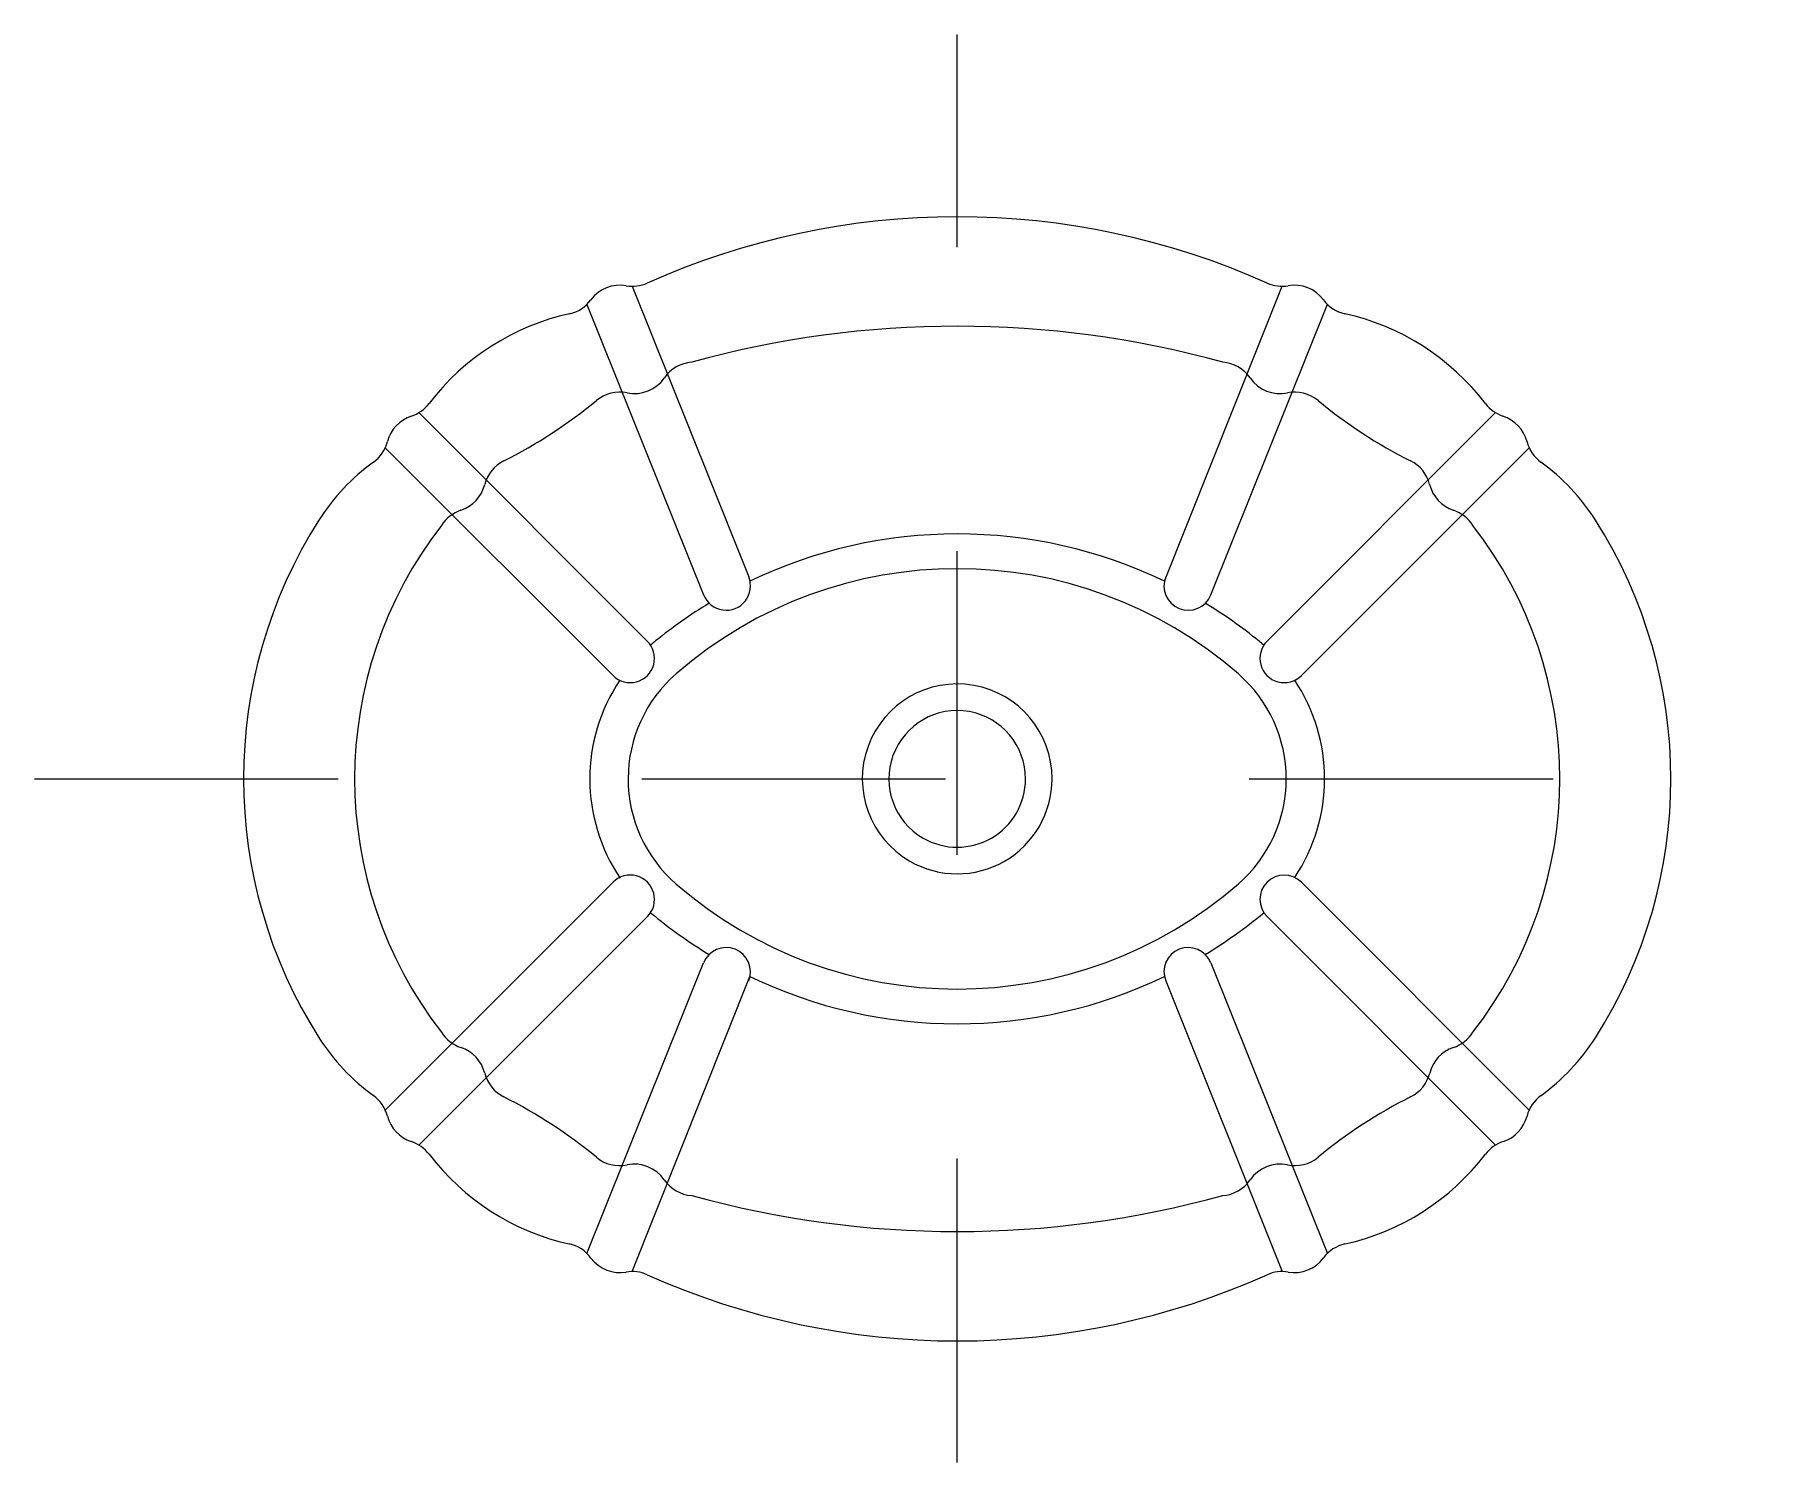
# Model space of a CAD drawing. Extents: x -658.498 to -657.93, y 610.594 to 611.064.
import ezdxf

# ---------------------------------------------------------------- set-up
doc = ezdxf.new("R2010")
doc.units = 0
doc.header["$LTSCALE"] = 0.279995
doc.header["$MEASUREMENT"] = 0
doc.linetypes.add('AXES', pattern=[0.54, 0.3, -0.08, 0.08, -0.08])
doc.linetypes.add('CONTINU', pattern=[0])
doc.layers.get('0').update_dxf_attribs({"linetype": 'CONTINUOUS'})
doc.layers.add('DECA_EIXOS', color=5, linetype='AXES')

msp = doc.modelspace()

# ---------------------------------------------------------------- linework, layer by layer
at = {"linetype": 'CONTINU'}
for points in [[(-658.09258, 610.98214, 0.213473), (-658.29675, 610.98214)], [(-658.30368, 610.98127, 0.282094), (-658.31526, 610.97664)], [(-658.30368, 610.98127, 0.148834), (-658.29675, 610.98214)], [(-658.09258, 610.98214, 0.149687), (-658.08566, 610.98127)], [(-658.07404, 610.9766, 0.282091), (-658.08566, 610.98127)], [(-658.32232, 610.97204, 0.182466), (-658.31526, 610.97664)], [(-658.07404, 610.9766, 0.180207), (-658.06703, 610.97204)], [(-658.32232, 610.97204, 0.176953), (-658.36855, 610.94251)], [(-658.02074, 610.94247, 0.17704), (-658.06703, 610.97204)], [(-658.10725, 610.95609, 0.135542), (-658.28208, 610.95609)], [(-658.28208, 610.95609, 0.227484), (-658.29107, 610.95097)], [(-658.09824, 610.95093, 0.228644), (-658.10725, 610.95609)], [(-658.30339, 610.94599, 0.302227), (-658.29107, 610.95097)], [(-658.09824, 610.95093, 0.301927), (-658.08591, 610.946)], [(-658.37439, 610.93834, 0.153484), (-658.36855, 610.94251)], [(-658.34396, 610.92363, 0.057039), (-658.31347, 610.94349)], [(-658.30339, 610.94599, 0.227472), (-658.31347, 610.94349)], [(-658.07586, 610.94349, 0.227478), (-658.08591, 610.946)], [(-658.07586, 610.94349, 0.057039), (-658.04537, 610.92363)], [(-658.02074, 610.94247, 0.151851), (-658.01495, 610.93835)], [(-658.37439, 610.93834, 0.25624), (-658.38228, 610.92994)], [(-658.00704, 610.92992, 0.256656), (-658.01495, 610.93835)], [(-658.38687, 610.92319, 0.17586), (-658.38228, 610.92994)], [(-658.00704, 610.92992, 0.17488), (-658.00249, 610.9232)], [(-658.38687, 610.92319, 0.094344), (-658.40482, 610.90413)], [(-658.34396, 610.92363, 0.218744), (-658.35024, 610.91582)], [(-658.0391, 610.91586, 0.218738), (-658.04537, 610.92363)], [(-657.98451, 610.90413, 0.094445), (-658.00249, 610.9232)], [(-658.35807, 610.90736, 0.256243), (-658.35024, 610.91582)], [(-658.0391, 610.91586, 0.257405), (-658.03125, 610.90736)], [(-658.35807, 610.90736, 0.175114), (-658.36448, 610.90232)], [(-658.02485, 610.90232, 0.174898), (-658.03125, 610.90736)], [(-658.40482, 610.90413, 0.291589), (-658.40485, 610.7338)], [(-658.36448, 610.90232, 0.343), (-658.36448, 610.73556)], [(-658.02485, 610.73556, 0.343002), (-658.02485, 610.90232)], [(-657.98451, 610.73375, 0.29159), (-657.98451, 610.90413)], [(-658.12643, 610.88402, 0.227605), (-658.2629, 610.88402)], [(-658.10207, 610.85348, 0.373926), (-658.28719, 610.85354)], [(-658.27816, 610.87947, 1.002642), (-658.26333, 610.88547)], [(-658.12601, 610.88543, 0.999954), (-658.11117, 610.87947)], [(-658.27634, 610.87674, 0.03439), (-658.29396, 610.86435)], [(-658.09527, 610.86427, 0.034391), (-658.11299, 610.87674)], [(-658.30799, 610.85295, 1.004191), (-658.29673, 610.86431)], [(-658.29396, 610.86435, 0.009263), (-658.29562, 610.86296)], [(-658.09371, 610.86296, 0.008743), (-658.09527, 610.86427)], [(-658.09265, 610.86427, 1.000002), (-658.08134, 610.85295)], [(-658.30579, 610.8514, 0.304997), (-658.30561, 610.78621)], [(-658.28719, 610.85354, 0.456977), (-658.28726, 610.7844)], [(-658.10206, 610.7844, 0.455683), (-658.10207, 610.85348)], [(-658.08354, 610.78648, 0.30347), (-658.08354, 610.8514)], [(-658.29668, 610.77361, 1.000022), (-658.30799, 610.78493)], [(-658.08134, 610.78493, 0.999978), (-658.09265, 610.77361)], [(-658.28726, 610.7844, 0.373926), (-658.10206, 610.7844)], [(-658.29563, 610.7749, 0.037629), (-658.27634, 610.76114)], [(-658.11299, 610.76114, 0.037628), (-658.0937, 610.7749)], [(-658.26332, 610.75245, 0.99996), (-658.27816, 610.75841)], [(-658.11117, 610.75841, 0.999934), (-658.12601, 610.75245)], [(-658.2629, 610.75386, 0.227605), (-658.12643, 610.75386)], [(-658.40485, 610.7338, 0.094615), (-658.38687, 610.71469)], [(-658.36448, 610.73556, 0.175516), (-658.35808, 610.73052)], [(-658.35024, 610.72207, 0.256239), (-658.35808, 610.73052)], [(-658.03125, 610.73052, 0.256244), (-658.03908, 610.7221)], [(-658.03125, 610.73052, 0.175608), (-658.02485, 610.73556)], [(-658.00243, 610.71471, 0.094343), (-657.98451, 610.73375)], [(-658.35024, 610.72207, 0.218882), (-658.34396, 610.71425)], [(-658.04537, 610.71425, 0.219639), (-658.03908, 610.7221)], [(-658.38228, 610.70796, 0.174882), (-658.38687, 610.71469)], [(-658.31347, 610.69439, 0.057039), (-658.34396, 610.71425)], [(-658.04537, 610.71425, 0.057039), (-658.07586, 610.69439)], [(-658.00243, 610.71471, 0.175774), (-658.00704, 610.70796)], [(-658.38228, 610.70796, 0.256234), (-658.37443, 610.69955)], [(-658.01492, 610.69954, 0.256236), (-658.00704, 610.70796)], [(-658.36859, 610.69541, 0.153968), (-658.37443, 610.69955)], [(-658.01492, 610.69954, 0.152118), (-658.02074, 610.69541)], [(-658.36859, 610.69541, 0.176953), (-658.32239, 610.66586)], [(-658.31347, 610.69439, 0.227471), (-658.30339, 610.69189)], [(-658.29111, 610.68697, 0.301299), (-658.30339, 610.69189)], [(-658.08594, 610.69189, 0.301295), (-658.09824, 610.68695)], [(-658.08594, 610.69189, 0.227479), (-658.07586, 610.69439)], [(-658.06698, 610.66585, 0.176954), (-658.02074, 610.69541)], [(-658.29111, 610.68697, 0.22813), (-658.28208, 610.68179)], [(-658.10725, 610.68179, 0.228062), (-658.09824, 610.68695)], [(-658.28208, 610.68179, 0.135542), (-658.10725, 610.68179)], [(-658.31525, 610.66123, 0.183105), (-658.32239, 610.66586)], [(-658.06698, 610.66585, 0.180807), (-658.07404, 610.66128)], [(-658.31525, 610.66123, 0.28279), (-658.30362, 610.65662)], [(-658.29675, 610.65573, 0.148256), (-658.30362, 610.65662)], [(-658.08567, 610.65661, 0.148252), (-658.09258, 610.65573)], [(-658.08567, 610.65661, 0.282944), (-658.07404, 610.66128)], [(-658.29675, 610.65573, 0.213535), (-658.09258, 610.65573)]]:
    msp.add_lwpolyline(points, format="xyb", dxfattribs=at)
for points in [[(-658.30172, 610.9811), (-658.26333, 610.88547)], [(-658.12643, 610.88402), (-658.08761, 610.9811)], [(-658.31657, 610.97513), (-658.27816, 610.87947)], [(-658.11117, 610.87947), (-658.07276, 610.97514)], [(-658.3719, 610.93949), (-658.29673, 610.86431)], [(-658.09265, 610.86427), (-658.01743, 610.93949)], [(-658.38298, 610.92794), (-658.30799, 610.85295)], [(-658.08134, 610.85295), (-658.00635, 610.92794)], [(-658.38298, 610.70994), (-658.30799, 610.78493)], [(-658.08134, 610.78493), (-658.00635, 610.70994)], [(-658.3719, 610.69839), (-658.29668, 610.77361)], [(-658.09265, 610.77361), (-658.01743, 610.69839)], [(-658.31657, 610.66274), (-658.27816, 610.75841)], [(-658.30172, 610.65678), (-658.2629, 610.75386)], [(-658.11117, 610.75841), (-658.07276, 610.66274)], [(-658.12601, 610.75245), (-658.08761, 610.65678)]]:
    msp.add_lwpolyline(points, dxfattribs=at)
for points in [[(-658.16342, 610.81894, 1.732037), (-658.21029, 610.79188, 0.577355)], [(-658.17216, 610.81894, 1.732035), (-658.20591, 610.79945, 0.577356)]]:
    msp.add_lwpolyline(points, format="xyb", close=True, dxfattribs=at)
at = {"layer": 'DECA_EIXOS'}
for points in [[(-658.19466, 610.59394), (-658.19466, 611.06394)], [(-658.49848, 610.81894), (-657.92984, 610.81894)]]:
    msp.add_lwpolyline(points, dxfattribs=at)

doc.saveas('drawing.dxf')
